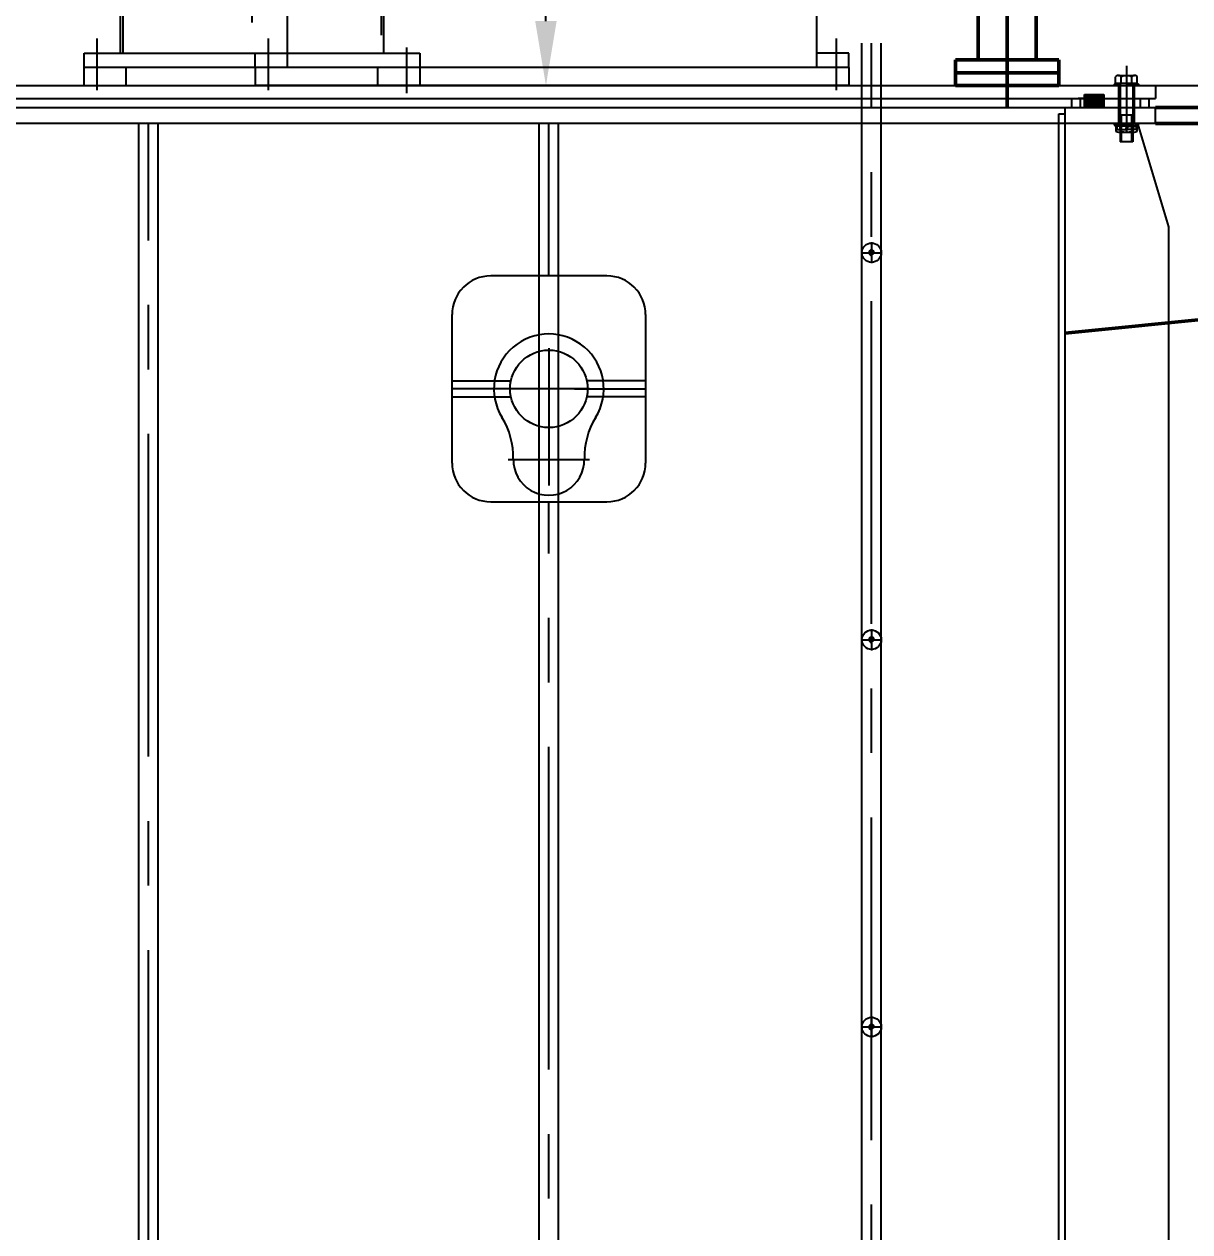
# Model space of a CAD drawing. Header units: millimetres. Extents: x -1000 to 22760, y -400 to 16400.
# Drawn here: x 5601 to 7407, y 10813 to 12685 of the extents above; entities that cross this region are included whole.
import ezdxf

# ---------------------------------------------------------------- set-up
doc = ezdxf.new("R2010")
doc.units = ezdxf.units.MM
doc.header["$LTSCALE"] = 400
for name, pattern in [('ACAD_ISO02W100', [15, 12, -3]), ('CENTER', [2, 1.25, -0.25, 0.25, -0.25]), ('DASHED', [0.75, 0.5, -0.25]), ('DASHED2', [0.375, 0.25, -0.125])]:
    doc.linetypes.add(name, pattern=pattern)
for name, color, linetype, lineweight in [('0粗实线层', 7, 'Continuous', 50), ('2中心线层', 1, 'CENTER', 25), ('4细实线层', 2, 'Continuous', 25)]:
    doc.layers.add(name, color=color, linetype=linetype, lineweight=lineweight)
for name, color, linetype in [('1', 5, 'DASHED2'), ('1轮廓实线层', 7, 'Continuous'), ('2', 2, 'CENTER'), ('2细线层', 4, 'Continuous'), ('3中心线层', 1, 'CENTER'), ('4虚线层', 6, 'DASHED'), ('5剖面线层', 2, 'Continuous')]:
    doc.layers.add(name, color=color, linetype=linetype)
doc.styles.add('TH_GBDIM', font='txt.shx', dxfattribs={"width": 0.67, "bigfont": 'hztxt.shx'})
doc.dimstyles.new('TH_GBDIM', dxfattribs={"dimscale": 40, "dimtxt": 3.5, "dimasz": 2.5, "dimexe": 2, "dimexo": 0, "dimgap": 1.5, "dimtad": 0, "dimtoh": 1, "dimdec": 1, "dimdsep": 46, "dimtxsty": 'TH_GBDIM', "dimcen": 2.5, "dimclrd": 3, "dimclre": 3, "dimclrt": 6, "dimadec": 0, "dimazin": 2, "dimtfac": 0.714286, "dimtdec": 1, "dimtmove": 0, "dimatfit": 3, "dimfxl": 0, "dimtzin": 0, "dimlwd": -1, "dimlwe": -1, "dimarcsym": 0})
pattern_1 = [(135, (7658.9434, 12601.8445), (2.245064, 2.245064), [])]
pattern_2 = [(225, (7658.9434, 12518.9284), (2.245064, -2.245064), [])]

# ---------------------------------------------------------------- blocks, each defined once
blk = doc.blocks.new('A$C26587000')
at = {"color": 0}
for p, q in [((90, 175), (-90, 175)), ((-150, -115), (-150, 115)), ((150, 115), (150, -115)), ((-90, -175), (90, -175))]:
    blk.add_line(p, q, dxfattribs=at)
at = {"color": 5}
for p, q in [((-15, -175), (-15, 175)), ((15, -175), (15, 175)), ((-150, 12.5), (-59.8, 12.5)), ((150, 12.5), (59.8, 12.5)), ((-150, -12.5), (-58.7, -12.5)), ((150, -12.5), (58.7, -12.5))]:
    blk.add_line(p, q, dxfattribs=at)
at = {"color": 1}
for p, q in [((0, 40), (0, -150)), ((40, 0), (-150, 0)), ((40, 0), (150, 0))]:
    blk.add_line(p, q, dxfattribs=at)
at = {"color": 6}
for p, q in [((-59.8, 12.5), (-58.7, 12.5)), ((59.8, 12.5), (58.7, 12.5))]:
    blk.add_line(p, q, dxfattribs=at)
at = {"color": 5}
blk.add_circle((0, 0), 60, dxfattribs=at)
at = {"color": 0}
for centre, radius, start, end in [((-90, 115), 60, 90, 180), ((90, 115), 60, 0, 90), ((0, 0), 85, 328.5963, 211.4037), ((-175, -106.8), 120, 358.9582, 31.4037), ((175, -106.8), 120, 148.5963, 181.0418), ((0, -110), 55, 178.9582, 1.0418), ((-90, -115), 60, 180, 270), ((90, -115), 60, 270, 0)]:
    blk.add_arc(centre, radius, start, end, dxfattribs=at)
at = {"layer": '2中心线层'}
for p, q in [((0, 63), (0, -148.9)), ((63, 0), (-63, 0)), ((63, -110), (-63, -110))]:
    blk.add_line(p, q, dxfattribs=at)
blk = doc.blocks.new('A$C5FF36040')
for radius in [15, 3]:
    blk.add_circle((0, 0), radius)
at = {"layer": '2中心线层'}
for p, q in [((-16.5, 0), (16.5, 0)), ((0, 16.5), (0, -16.5))]:
    blk.add_line(p, q, dxfattribs=at)
at = {"layer": '4细实线层'}
blk.add_arc((0, 0), 4, 0, 270, dxfattribs=at)
blk = doc.blocks.new('DY-SGZ')
for p, q in [((4918.6, 9113.6), (5738.6, 9113.6)), ((4918.6, 8783.6), (4918.6, 9113.6)), ((5738.6, 8783.6), (5738.6, 9113.6)), ((4868.6, 8783.6), (4868.6, 8805.6)), ((4868.6, 8805.6), (4918.6, 8805.6)), ((5788.6, 8805.6), (5738.6, 8805.6)), ((5788.6, 8783.6), (5788.6, 8805.6)), ((5788.6, 8783.6), (4868.6, 8783.6)), ((4868.6, 8783.6), (4868.6, 8755.6)), ((5788.6, 8783.6), (5788.6, 8755.6)), ((5788.6, 8755.6), (4868.6, 8755.6))]:
    blk.add_line(p, q)
at = {"layer": '2中心线层'}
for p, q in [((4888.6, 8828.3), (4888.6, 8748.3)), ((5768.6, 8828.3), (5768.6, 8748.3))]:
    blk.add_line(p, q, dxfattribs=at)
blk = doc.blocks.new('GY-SGZ')
for p, q in [((1803.6, 9261.6), (2323.6, 9261.6)), ((1803.6, 9233.6), (1803.6, 9261.6)), ((2323.6, 9233.6), (2323.6, 9261.6)), ((2353.6, 9263.6), (2367.6, 9263.6)), ((2353.6, 9263.6), (2353.6, 9158.6)), ((2367.6, 9263.6), (2367.6, 9158.6)), ((2377.6, 9263.6), (2367.6, 9263.6)), ((2377.6, 9263.6), (2377.6, 9158.6)), ((1803.6, 9211.6), (1803.6, 9233.6)), ((1859.6, 9233.6), (1803.6, 9233.6)), ((1803.6, 9233.6), (2063.6, 9233.6)), ((1859.6, 9233.6), (1859.6, 8805.6)), ((1863.6, 9233.6), (1863.6, 8805.6)), ((2063.6, 9233.6), (2323.6, 9233.6)), ((2267.6, 9233.6), (2267.6, 8805.6)), ((2323.6, 9233.6), (2323.6, 9211.6)), ((1859.6, 9211.6), (1803.6, 9211.6)), ((2323.6, 9211.6), (1803.6, 9211.6)), ((2353.6, 9218.6), (2323.6, 9218.6)), ((2353.6, 9203.6), (2263.6, 9203.6)), ((2353.6, 9158.6), (2367.6, 9158.6)), ((2377.6, 9158.6), (2367.6, 9158.6)), ((1803.6, 8755.6), (1803.6, 8805.6)), ((1803.6, 8805.6), (1863.6, 8805.6)), ((1803.6, 8805.6), (2323.6, 8805.6)), ((2323.6, 8805.6), (2323.6, 8755.6)), ((2323.6, 8783.6), (1803.6, 8783.6)), ((2323.6, 8783.6), (1803.6, 8783.6)), ((1868.6, 8755.6), (1868.6, 8783.6)), ((2258.6, 8755.6), (2258.6, 8783.6))]:
    blk.add_line(p, q)
at = {"ltscale": 10}
blk.add_line((1803.6, 8755.6), (2323.6, 8755.6), dxfattribs=at)
at = {"layer": '1'}
blk.add_line((2263.6, 9233.6), (2263.6, 8805.6), dxfattribs=at)
at = {"layer": '2'}
for p, q in [((2349.6, 9248.6), (2382.6, 9248.6)), ((2349.6, 9173.6), (2384.2, 9173.6))]:
    blk.add_line(p, q, dxfattribs=at)
at = {"layer": '2中心线层'}
for p, q in [((2303.6, 9284.7), (2303.6, 9208)), ((1823.6, 9278.8), (1823.6, 9195.5)), ((1823.6, 8748.3), (1823.6, 8828.3)), ((2303.6, 8743.7), (2303.6, 8814.6))]:
    blk.add_line(p, q, dxfattribs=at)
at = {"layer": '3中心线层'}
blk.add_line((2063.6, 9353.1), (2063.6, 8786.1), dxfattribs=at)
blk = doc.blocks.new('A$C258836C6')
at = {"color": 1, "linetype": 'ACAD_ISO02W100'}
blk.add_line((-568, -7.4), (-568, 773), dxfattribs=at)
for p, q in [((-338, -6), (1012, -6)), ((-338, -31), (1012, -31)), ((-478, -356), (1012, -206))]:
    blk.add_line(p, q)
at = {"layer": '0粗实线层'}
for p, q in [((-613, 68), (-613, 683)), ((-523, 68), (-523, 683))]:
    blk.add_line(p, q, dxfattribs=at)
blk = doc.blocks.new('A$C19FD0E19')
at = {"layer": '0粗实线层'}
for p, q in [((0, 40), (80, 40)), ((0, 40), (0, 0)), ((0, 40), (80, 40)), ((0, 40), (0, 0)), ((160, 40), (80, 40)), ((160, 40), (80, 40)), ((160, 40), (160, 0)), ((160, 40), (160, 0)), ((0, 20), (160, 20)), ((0, 20), (160, 20)), ((0, 0), (160, 0)), ((0, 0), (160, 0)), ((125, 0), (45, 0)), ((125, 0), (45, 0)), ((135, 0), (55, 0)), ((135, 0), (55, 0))]:
    blk.add_line(p, q, dxfattribs=at)
blk = doc.blocks.new('*D106')
at = {"color": 3}
for p, q in [((8403.7, 14945.9), (8903.1, 14945.9)), ((8823.1, 14845.9), (8823.1, 12213)), ((8823.1, 9219.9), (8823.1, 11852.8)), ((7323.8, 9119.9), (8903.1, 9119.9))]:
    blk.add_line(p, q, dxfattribs=at)
for points in [[(8806.4, 14845.9), (8839.7, 14845.9), (8823.1, 14945.9)], [(8806.4, 9219.9), (8839.7, 9219.9), (8823.1, 9119.9)]]:
    blk.add_solid(points, dxfattribs=at)
at = {"layer": 'Defpoints', "color": 0}
for p in [(8403.7, 14945.9), (8823.1, 14945.9), (7323.8, 9119.9)]:
    blk.add_point(p, dxfattribs=at)
at = {"color": 6, "insert": (8823.1, 12032.9), "char_height": 140, "attachment_point": 5, "rotation": 90, "style": 'TH_GBDIM'}
blk.add_mtext('6000{}{}', dxfattribs=at)
blk = doc.blocks.new('*D138')
at = {"color": 3}
for p, q in [((7353.8, 12589.9), (8007.5, 12589.9)), ((7927.5, 12489.9), (7927.5, 11036.9)), ((7927.5, 9219.9), (7927.5, 10672.9)), ((7323.8, 9119.9), (8007.5, 9119.9))]:
    blk.add_line(p, q, dxfattribs=at)
for points in [[(7910.9, 12489.9), (7944.2, 12489.9), (7927.5, 12589.9)], [(7910.9, 9219.9), (7944.2, 9219.9), (7927.5, 9119.9)]]:
    blk.add_solid(points, dxfattribs=at)
at = {"layer": 'Defpoints', "color": 0}
for p in [(7353.8, 12589.9), (7927.5, 12589.9), (7323.8, 9119.9)]:
    blk.add_point(p, dxfattribs=at)
at = {"color": 6, "insert": (7927.5, 10854.9), "char_height": 140, "attachment_point": 5, "rotation": 90, "style": 'TH_GBDIM'}
blk.add_mtext('3470{}{}', dxfattribs=at)
blk = doc.blocks.new('*D169')
at = {"color": 3}
for p, q in [((6216.7, 13572.9), (6489.3, 13572.9)), ((6409.3, 13472.9), (6409.3, 13229.7)), ((6409.3, 12689.9), (6409.3, 12933.1)), ((6216.7, 12589.9), (6489.3, 12589.9))]:
    blk.add_line(p, q, dxfattribs=at)
for points in [[(6392.6, 13472.9), (6425.9, 13472.9), (6409.3, 13572.9)], [(6392.6, 12689.9), (6425.9, 12689.9), (6409.3, 12589.9)]]:
    blk.add_solid(points, dxfattribs=at)
at = {"layer": 'Defpoints', "color": 0}
for p in [(6216.7, 13572.9), (6216.7, 12589.9), (6409.3, 12589.9)]:
    blk.add_point(p, dxfattribs=at)
at = {"color": 6, "insert": (6409.3, 13081.4), "char_height": 140, "attachment_point": 5, "rotation": 90, "style": 'TH_GBDIM'}
blk.add_mtext('983', dxfattribs=at)

msp = doc.modelspace()

# ---------------------------------------------------------------- hatches: boundary and pattern name
h = msp.add_hatch()
h.set_pattern_fill('普通?T^N^N^Q', color=2, style=0)
h.set_pattern_definition([(45, (-49455.7206, 76180.952), (-0.883883476, 0.883883476), [])])
h.paths.add_polyline_path([(7273.76, 12569.886), (7273.76, 12575.886), (7243.76, 12575.886), (7243.76, 12569.886)])
h.paths.add_polyline_path([(7243.76, 12569.886), (7243.76, 12555.886), (7273.76, 12555.886), (7273.76, 12569.886)])
at = {"layer": '5剖面线层'}
h = msp.add_hatch(dxfattribs=at)
h.set_pattern_fill('ANSI31', color=256, style=0)
h.set_pattern_definition(pattern_1)
h.paths.add_polyline_path([(7290.26, 12592.136), (7291.01, 12592.886), (7298.26, 12592.886), (7298.26, 12589.886), (7290.26, 12589.886)])
h = msp.add_hatch(dxfattribs=at)
h.set_pattern_fill('ANSI31', color=256, style=0)
h.set_pattern_definition(pattern_1)
h.paths.add_polyline_path([(7319.26, 12592.886), (7326.51, 12592.886), (7327.26, 12592.136), (7327.26, 12589.886), (7319.26, 12589.886)])
h = msp.add_hatch(dxfattribs=at)
h.set_pattern_fill('ANSI31', color=256, style=0)
h.set_pattern_definition(pattern_2)
h.paths.add_polyline_path([(7290.26, 12528.636), (7291.01, 12527.886), (7298.26, 12527.886), (7298.26, 12530.886), (7290.26, 12530.886)])
h = msp.add_hatch(dxfattribs=at)
h.set_pattern_fill('ANSI31', color=256, style=0)
h.set_pattern_definition(pattern_2)
h.paths.add_polyline_path([(7319.26, 12527.886), (7326.51, 12527.886), (7327.26, 12528.636), (7327.26, 12530.886), (7319.26, 12530.886)])

# ---------------------------------------------------------------- linework, layer by layer
at = {"color": 1}
for p in [(7308.76, 12620.565), (7308.76, 12573.984)]:
    msp.add_line(p, (7308.76, 12527.402), dxfattribs=at)
for p, q in [((1753.76, 12589.886), (7353.76, 12589.886)), ((7290.26, 12592.136), (7291.01, 12592.886)), ((7290.26, 12589.886), (7290.26, 12592.136)), ((7298.26, 12589.886), (7290.26, 12589.886)), ((7291.01, 12592.886), (7298.26, 12592.886)), ((7298.26, 12592.886), (7298.26, 12589.886)), ((7319.26, 12589.886), (7319.26, 12592.886)), ((7319.26, 12592.886), (7326.51, 12592.886)), ((7327.26, 12589.886), (7319.26, 12589.886)), ((7326.51, 12592.886), (7327.26, 12592.136)), ((7327.26, 12592.136), (7327.26, 12589.886)), ((7353.76, 12589.886), (7353.76, 12569.886)), ((1753.76, 12569.886), (7353.76, 12569.886)), ((7223.76, 12569.886), (7223.76, 12555.886)), ((7223.76, 12569.886), (7237.76, 12569.886)), ((7223.76, 12569.886), (7223.76, 12555.886)), ((7245.76, 12569.886), (7233.76, 12569.886)), ((7245.76, 12569.886), (7233.76, 12569.886)), ((7237.76, 12555.886), (7237.76, 12569.886)), ((7237.76, 12555.886), (7237.76, 12569.886)), ((7329.76, 12569.886), (7329.76, 12555.886)), ((7329.76, 12569.886), (7343.76, 12569.886)), ((7329.76, 12569.886), (7329.76, 12555.886)), ((7343.76, 12555.886), (7343.76, 12569.886)), ((7343.76, 12555.886), (7343.76, 12569.886)), ((1753.76, 12555.886), (7353.76, 12555.886)), ((7203.76, 12545.886), (7213.771, 12545.886)), ((7213.76, 9149.886), (7213.772, 12545.886)), ((7213.771, 12530.886), (7213.771, 12555.886)), ((7353.76, 12530.886), (7353.76, 12555.886)), ((7353.76, 12530.886), (7353.76, 12555.886)), ((7353.76, 12530.886), (1753.76, 12530.886)), ((5778.772, 9149.884), (5778.772, 12530.886)), ((5808.772, 9149.884), (5808.772, 12530.886)), ((6398.783, 12294.866), (6398.783, 12530.895)), ((6428.783, 12294.866), (6428.783, 12530.895)), ((7290.26, 12530.886), (7290.26, 12528.636)), ((7298.26, 12530.886), (7290.26, 12530.886)), ((7290.26, 12528.636), (7291.01, 12527.886)), ((7291.01, 12527.886), (7298.26, 12527.886)), ((7292.285, 12527.136), (7292.285, 12518.636)), ((7293.66, 12526.886), (7293.66, 12524.386)), ((7321.117, 12527.886), (7296.404, 12527.886)), ((7298.26, 12527.886), (7298.26, 12530.886)), ((7300.523, 12527.136), (7300.523, 12518.636)), ((7316.998, 12527.136), (7316.998, 12518.636)), ((7319.26, 12530.886), (7319.26, 12527.886)), ((7327.26, 12530.886), (7319.26, 12530.886)), ((7319.26, 12527.886), (7326.51, 12527.886)), ((7325.235, 12518.636), (7325.235, 12527.136)), ((7325.771, 12530.886), (7373.771, 12370.839)), ((7326.51, 12527.886), (7327.26, 12528.636)), ((7327.26, 12528.636), (7327.26, 12530.886)), ((7353.76, 12530.886), (8203.75, 12530.886)), ((7296.404, 12517.886), (7321.117, 12517.886)), ((7373.772, 12370.834), (7373.76, 9299.886)), ((6398.783, 9464.884), (6398.783, 11944.866)), ((6428.783, 9464.884), (6428.783, 11944.866))]:
    msp.add_line(p, q)
at = {"color": 5}
for p, q in [((7296.76, 12530.886), (7296.76, 12589.886)), ((7320.76, 12589.886), (7320.76, 12530.886)), ((7296.76, 12530.886), (7296.76, 12555.886)), ((7320.76, 12555.886), (7320.76, 12530.886))]:
    msp.add_line(p, q, dxfattribs=at)
at = {"color": 2}
for p, q in [((7243.76, 12555.886), (7243.76, 12575.886)), ((7243.76, 12575.886), (7273.76, 12575.886)), ((7273.76, 12575.886), (7273.76, 12555.886)), ((7273.76, 12555.886), (7243.76, 12555.886))]:
    msp.add_line(p, q, dxfattribs=at)
at = {"color": 6}
msp.add_line((7203.76, 9149.886), (7203.772, 12545.886), dxfattribs=at)
for centre, radius, start, end in [((7296.404, 12516.202), 11.684, 69.359704, 110.640296), ((7308.76, 12482.274), 45.613, 79.595464, 100.404536), ((7321.117, 12516.202), 11.684, 69.359704, 110.640296), ((7296.404, 12529.571), 11.684, 249.359704, 290.640296), ((7308.76, 12563.499), 45.613, 259.595464, 280.404536), ((7321.117, 12529.571), 11.684, 249.359704, 290.640296)]:
    msp.add_arc(centre, radius, start, end)
at = {"layer": '1轮廓实线层'}
for p, q in [((7291.995, 12592.886), (7291.995, 12603.511)), ((7296.187, 12605.386), (7308.76, 12605.386)), ((7300.378, 12592.886), (7300.378, 12603.511)), ((7308.76, 12605.386), (7321.334, 12605.386)), ((7317.143, 12592.886), (7317.143, 12603.511)), ((7325.525, 12592.886), (7325.525, 12603.511)), ((7291.01, 12592.886), (7290.26, 12592.136)), ((7290.26, 12592.136), (7290.26, 12589.886)), ((7290.26, 12589.886), (7308.76, 12589.886)), ((7308.76, 12592.886), (7291.01, 12592.886)), ((7325.525, 12592.886), (7291.995, 12592.886)), ((7298.26, 12592.886), (7298.26, 12589.886)), ((7298.76, 12592.886), (7298.76, 12502.886)), ((7308.76, 12592.886), (7326.51, 12592.886)), ((7327.26, 12589.886), (7308.76, 12589.886)), ((7318.76, 12592.886), (7318.76, 12502.886)), ((7319.26, 12592.886), (7319.26, 12589.886)), ((7326.51, 12592.886), (7327.26, 12592.136)), ((7327.26, 12592.136), (7327.26, 12589.886)), ((7318.76, 12543.886), (7298.76, 12543.886)), ((7290.26, 12530.886), (7308.76, 12530.886)), ((7290.26, 12528.636), (7290.26, 12530.886)), ((7291.01, 12527.886), (7290.26, 12528.636)), ((7308.76, 12527.886), (7291.01, 12527.886)), ((7293.66, 12526.886), (7293.66, 12521.886)), ((7308.76, 12526.886), (7293.66, 12526.886)), ((7298.26, 12527.886), (7298.26, 12530.886)), ((7308.76, 12526.886), (7307.421, 12521.886)), ((7327.26, 12530.886), (7308.76, 12530.886)), ((7308.76, 12527.886), (7326.51, 12527.886)), ((7308.76, 12526.886), (7323.86, 12526.886)), ((7310.009, 12521.886), (7311.349, 12526.886)), ((7319.26, 12527.886), (7319.26, 12530.886)), ((7323.86, 12526.886), (7323.86, 12521.886)), ((7326.51, 12527.886), (7327.26, 12528.636)), ((7327.26, 12528.636), (7327.26, 12530.886)), ((7293.66, 12521.886), (7310.009, 12521.886)), ((7323.86, 12521.886), (7310.009, 12521.886)), ((7318.76, 12502.886), (7298.76, 12502.886))]:
    msp.add_line(p, q, dxfattribs=at)
for centre, radius, start, end in [((7296.187, 12599.765), 5.622, 41.79628, 138.20372), ((7308.76, 12585.711), 19.675, 64.783215, 115.216785), ((7321.334, 12599.765), 5.622, 41.79628, 138.20372)]:
    msp.add_arc(centre, radius, start, end, dxfattribs=at)
at = {"layer": '2中心线层'}
for p, q in [((6913.728, 9355.619), (6913.728, 12655.578)), ((5793.772, 9149.884), (5793.772, 12530.886)), ((6413.783, 12294.866), (6413.783, 12530.895)), ((6413.783, 9464.884), (6413.783, 11944.866))]:
    msp.add_line(p, q, dxfattribs=at)
at = {"layer": '2细线层'}
for p, q in [((7300.76, 12543.886), (7300.76, 12502.886)), ((7316.76, 12543.886), (7316.76, 12502.886))]:
    msp.add_line(p, q, dxfattribs=at)
at = {"layer": '3中心线层'}
for p, q in [((7308.76, 12594.972), (7308.76, 12588.075)), ((7308.76, 12525.801), (7308.76, 12532.698)), ((7308.76, 12528.983), (7308.76, 12519.791)), ((7308.76, 12527.886), (7308.76, 12517.886))]:
    msp.add_line(p, q, dxfattribs=at)
at = {"layer": '4细实线层'}
for p, q in [((6898.728, 9419.931), (6898.728, 12655.578)), ((6928.728, 9419.931), (6928.728, 12655.578))]:
    msp.add_line(p, q, dxfattribs=at)
at = {"layer": '4虚线层'}
for p, q in [((7298.66, 12526.886), (7298.66, 12521.886)), ((7318.86, 12526.886), (7318.86, 12521.886))]:
    msp.add_line(p, q, dxfattribs=at)

# ---------------------------------------------------------------- block references
for name, p in [('GY-SGZ', (3890.171, 3834.327)), ('DY-SGZ', (1090.171, 3834.327)), ('A$C5FF36040', (6913.728, 12330.886)), ('A$C26587000', (6413.783, 12119.866)), ('A$C5FF36040', (6913.728, 11730.886)), ('A$C5FF36040', (6913.728, 11130.886))]:
    msp.add_blockref(name, p)
at = {"layer": '0粗实线层'}
for name, p in [('A$C258836C6', (7691.76, 12561.918)), ('A$C19FD0E19', (7043.772, 12589.886))]:
    msp.add_blockref(name, p, dxfattribs=at)

# ---------------------------------------------------------------- dimensions: what is measured, and where the dimension line sits
dim = msp.add_linear_dim(base=(8823.068, 14945.886), p1=(7323.76, 9119.886), p2=(8403.722, 14945.886), angle=90, text='6000{}{}', dimstyle='TH_GBDIM', override={"dimgap": 1.5, "dimtad": 0, "dimjust": 0, "dimdec": 1, "dimlfac": 1, "dimse1": 0, "dimse2": 0, "dimsd1": 0, "dimsd2": 0})
dim.commit()
dim.dimension.update_dxf_attribs({"geometry": '*D106', "text_midpoint": (8823.068, 12032.886), "dimtype": 160})
dim = msp.add_linear_dim(base=(6409.26, 12589.886), p1=(6216.741, 13572.886), p2=(6216.741, 12589.886), angle=90, dimstyle='TH_GBDIM')
dim.commit()
dim.dimension.update_dxf_attribs({"geometry": '*D169', "text_midpoint": (6409.26, 13081.386)})
dim = msp.add_linear_dim(base=(7927.537, 12589.886), p1=(7323.76, 9119.886), p2=(7353.76, 12589.886), angle=90, text='<>{}{}', dimstyle='TH_GBDIM', override={"dimgap": 1.5, "dimtad": 0, "dimjust": 0, "dimdec": 1, "dimlfac": 1, "dimse1": 0, "dimse2": 0, "dimsd1": 0, "dimsd2": 0})
dim.commit()
dim.dimension.update_dxf_attribs({"geometry": '*D138', "text_midpoint": (7927.537, 10854.886)})

doc.saveas('drawing.dxf')
